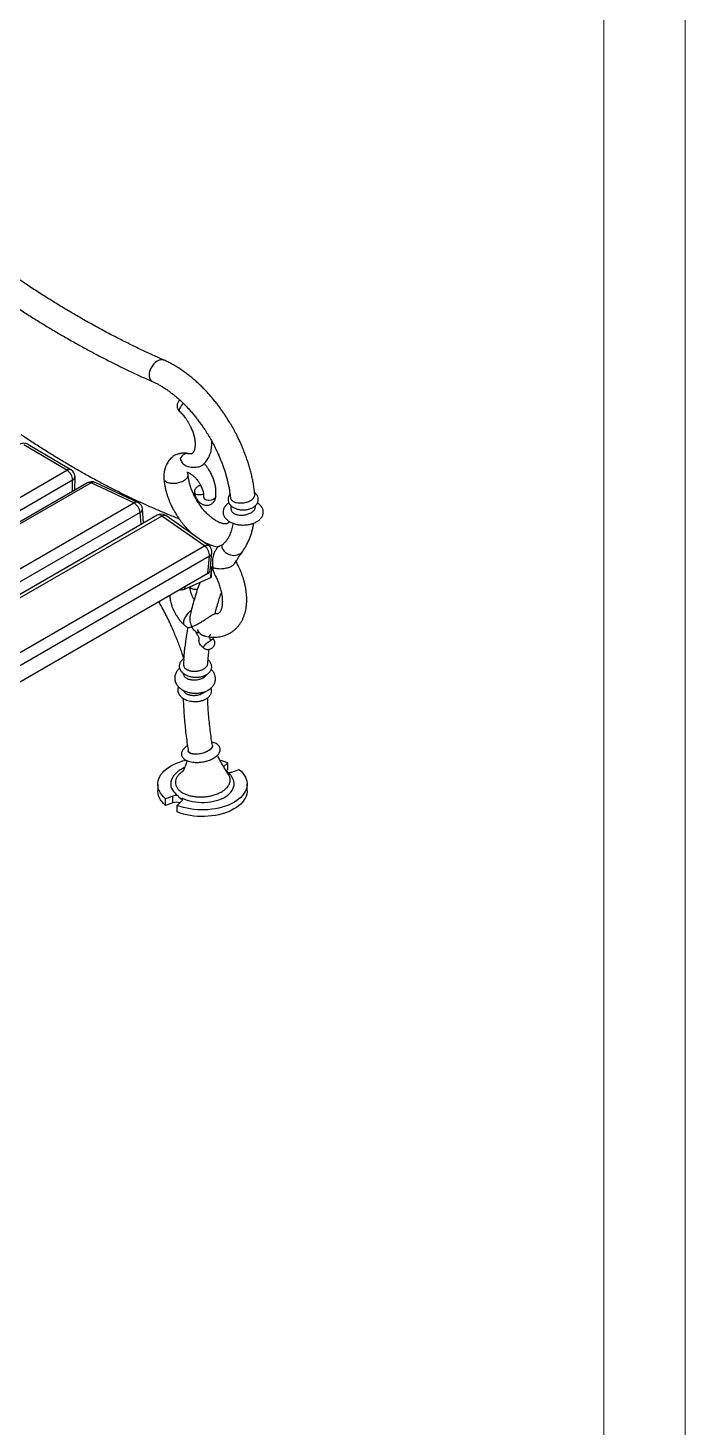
# Model space of a CAD drawing. Header units: millimetres. Extents: x 2710 to 8650, y -4054 to 146.
# Drawn here: x 7841 to 8650, y -2650 to -927 of the extents above; entities that cross this region are included whole.
import ezdxf

# ---------------------------------------------------------------- set-up
doc = ezdxf.new("R2010")
doc.units = ezdxf.units.MM
doc.layers.add('tabelka', color=155, linetype='Continuous')

# ---------------------------------------------------------------- blocks, each defined once
blk = doc.blocks.new('izometria')
at = {"linetype": 'Continuous'}
for p, q in [((3088.5, 1546.5), (3035.5, 1577.9)), ((3093.5, 1547), (3040.5, 1578.4)), ((1961.5, 895.9), (3088.5, 1546.5)), ((3095.5, 1534.2), (1971.1, 885.1)), ((3095.4, 1520.3), (3095.5, 1534.2)), ((3098.3, 1522), (3098.5, 1538.3)), ((3113.9, 1531), (1978.6, 875.6)), ((3118.2, 1530.9), (1979.9, 873.8)), ((3171, 1506.2), (3118.2, 1530.9)), ((3175.9, 1506.7), (3123.1, 1531.4)), ((2004.1, 832.6), (3171, 1506.2)), ((3320.7, 1501), (3320.7, 1502.8)), ((3178.7, 1494.4), (2009.7, 819.6)), ((3199.6, 1491.1), (2014.2, 806.8)), ((3205.3, 1490.1), (2015.3, 803.2)), ((3179.8, 1479.7), (3178.7, 1494.4)), ((3183, 1481.5), (3181.6, 1498.5)), ((3258, 1453.2), (3205.3, 1490.1)), ((3263, 1453.7), (3210.3, 1490.6)), ((2032.9, 746), (3258, 1453.2)), ((3264.3, 1440.6), (2018.9, 721.7)), ((3262.2, 1419.1), (3264.3, 1440.6)), ((3265.2, 1423.1), (3267.2, 1444.6)), ((3262.2, 1419.1), (2004.1, 692.8)), ((3233.5, 1400.1), (3265.8, 1414.3)), ((3266.9, 1425.8), (3265.4, 1425)), ((3265.8, 1414.3), (3266.4, 1420.9)), ((3266.1, 1414.5), (3265.8, 1414.3)), ((3266.4, 1420.9), (3266.1, 1414.5)), ((3266.9, 1425.8), (3266.4, 1420.9)), ((3233.8, 1402.7), (3233.5, 1400.1)), ((3261.5, 1200.1), (3261.5, 1200.1)), ((3286.6, 1186), (3281.6, 1181.2)), ((3286.6, 1177.8), (3284.8, 1176)), ((3286.6, 1177.8), (3286.6, 1186)), ((3291.8, 1174.6), (3300.8, 1177.8)), ((3200.5, 1159.8), (3200.5, 1151.6)), ((3310.5, 1151.6), (3310.5, 1159.8)), ((3219.1, 1144.9), (3210.1, 1141.8)), ((3210.1, 1133.6), (3210.1, 1141.8)), ((3219.1, 1136.8), (3219.1, 1144.9)), ((3224.3, 1133.6), (3229.7, 1138.8)), ((3219.1, 1136.8), (3210.1, 1133.6)), ((3224.3, 1125.5), (3224.3, 1133.6))]:
    blk.add_line(p, q, dxfattribs=at)
at = {"linetype": 'Continuous', "flags": 128}
for points in [[(3271.9, 1513.8), (3271.9, 1513.8), (3271.1, 1512), (3269.3, 1510.5), (3266.8, 1509.5), (3263.9, 1509.1), (3262.4, 1509.3), (3261, 1509.5), (3259.8, 1510), (3258.7, 1510.6)], [(3205.3, 1490.1), (3206.7, 1490.8), (3207.9, 1491.1), (3209.1, 1491.1), (3210.1, 1490.8), (3210.3, 1490.6)], [(3258, 1453.2), (3259.4, 1453.9), (3260.7, 1454.2), (3261.8, 1454.2), (3262.8, 1453.9), (3263, 1453.7)], [(3265.7, 1343.8), (3265, 1343.6), (3264.4, 1343), (3264.1, 1342.3), (3263.9, 1341.3), (3264.1, 1340.1), (3264.4, 1339), (3265, 1337.8), (3265.7, 1336.7)], [(3267.6, 1207.2), (3267.7, 1206.2), (3267.2, 1204.8), (3266.1, 1203.4), (3264.5, 1202), (3262.5, 1200.6), (3261.5, 1200.1)], [(3210.1, 1141.8), (3207.7, 1144), (3205.7, 1146.3), (3203.9, 1148.7), (3202.5, 1151.1), (3201.5, 1153.7), (3200.8, 1156.2), (3200.5, 1158.8), (3200.5, 1161.4), (3200.9, 1164), (3201.7, 1166.5), (3202.8, 1169), (3204.3, 1171.5), (3206.1, 1173.9), (3208.3, 1176.1), (3210.8, 1178.3), (3213.5, 1180.3), (3216.6, 1182.2), (3219.9, 1184), (3223.4, 1185.6), (3227.2, 1187), (3231.1, 1188.3), (3235.2, 1189.3), (3235.3, 1189.3)], [(3261.5, 1200.1), (3257.5, 1198.4), (3254.6, 1197.6), (3251.7, 1197), (3248.8, 1196.7), (3246.1, 1196.7), (3243.6, 1197), (3241.5, 1197.5), (3239.8, 1198.3), (3238.6, 1199.3), (3238, 1200.5), (3238, 1200.8)], [(3300.8, 1177.8), (3303.2, 1175.6), (3305.2, 1173.3), (3307, 1170.9), (3308.4, 1168.4), (3309.4, 1165.9), (3310.1, 1163.4), (3310.4, 1160.8), (3310.4, 1158.2), (3310, 1155.6), (3309.2, 1153.1), (3308.1, 1150.5), (3306.6, 1148.1), (3304.8, 1145.7), (3302.6, 1143.5), (3300.1, 1141.3), (3297.4, 1139.2), (3294.3, 1137.3), (3291, 1135.6), (3287.5, 1134), (3283.8, 1132.6), (3279.8, 1131.3), (3275.7, 1130.3), (3271.5, 1129.4), (3267.1, 1128.8), (3262.7, 1128.3), (3258.2, 1128.1), (3253.7, 1128.1), (3249.3, 1128.2), (3244.8, 1128.6), (3240.5, 1129.2), (3236.2, 1130), (3232.1, 1131.1), (3228.1, 1132.3), (3224.3, 1133.6)], [(3216.5, 1159.8), (3216.5, 1159.2), (3216.7, 1157), (3217.4, 1154.9), (3218.4, 1152.9), (3219.7, 1150.8), (3221.3, 1148.9), (3223.3, 1147.1), (3225.5, 1145.4)], [(3230.5, 1142.5), (3233.4, 1141.2), (3236.6, 1140.1), (3240, 1139.1), (3243.4, 1138.4), (3247, 1137.8), (3250.7, 1137.4), (3254.4, 1137.3), (3258.1, 1137.3), (3261.8, 1137.6), (3265.5, 1138), (3269, 1138.7), (3272.5, 1139.5), (3275.7, 1140.6), (3278.8, 1141.8), (3281.7, 1143.1), (3284.3, 1144.6), (3286.7, 1146.3), (3288.8, 1148.1), (3290.6, 1150), (3292, 1152), (3293.1, 1154), (3293.9, 1156.1), (3294.4, 1158.2), (3294.5, 1159.8)], [(3210.1, 1133.6), (3207.7, 1135.8), (3205.7, 1138.1), (3203.9, 1140.5), (3202.5, 1143), (3201.5, 1145.5), (3200.8, 1148.1), (3200.5, 1150.6), (3200.5, 1151.6)], [(3310.5, 1151.6), (3310.4, 1150), (3310, 1147.4), (3309.2, 1144.9), (3308.1, 1142.4), (3306.6, 1139.9), (3304.8, 1137.6), (3302.6, 1135.3), (3300.1, 1133.1), (3297.4, 1131.1), (3294.3, 1129.2), (3291, 1127.4), (3287.5, 1125.8), (3283.8, 1124.4), (3279.8, 1123.2), (3275.7, 1122.1), (3271.5, 1121.3), (3267.1, 1120.6), (3262.7, 1120.2), (3258.2, 1119.9), (3253.7, 1119.9), (3249.3, 1120.1), (3244.8, 1120.5), (3240.5, 1121.1), (3236.2, 1121.9), (3232.1, 1122.9), (3228.1, 1124.1), (3224.3, 1125.5)]]:
    blk.add_lwpolyline(points, dxfattribs=at)
at = {"linetype": 'Continuous'}
for centre, radius, start, end in [((3035.4, 1569.8), 10, 59.425, 119.9973), ((3091.4, 1542.8), 4.76, 63.7451, 127.4991), ((3080.2, 1533.7), 15.4, 2.2153, 57.0099), ((3088.5, 1538.4), 10, 359.4156, 59.425), ((3093.4, 1538.8), 5.06, 294.5445, 354.0468), ((3118.9, 1522.3), 10, 64.961, 119.9973), ((3115.9, 1526.9), 4.58, 59.869, 116.3103), ((3121.1, 1526.5), 5.26, 68.3827, 124.2793), ((3173.9, 1501.9), 5.26, 68.3829, 124.2799), ((3163.5, 1492.9), 15.2, 5.5872, 60.7176), ((3171.6, 1497.7), 10, 4.5082, 64.961), ((3260.6, 1513.8), 3.67, 177.6119, 239.8755), ((3176.9, 1498.8), 4.7, 291.9867, 356.57), ((3204.6, 1482.4), 10, 55.0364, 119.9973), ((3201.7, 1486), 5.47, 48.2475, 112.5952), ((3249.1, 1440.9), 15.2, 358.9069, 54.1132), ((3257.3, 1445.6), 10, 354.4841, 55.0364), ((3262, 1445.4), 5.29, 295.847, 351.2557), ((3259.9, 1423.9), 5.29, 295.848, 351.2547), ((3260.5, 1354), 11.8, 198.3228, 261.3037), ((3259.4, 1116.8), 74.3, 68.5043, 76.0766), ((3287.8, 1186.4), 12.4, 266.912, 288.5977), ((3223.1, 1132.9), 12.7, 79.2721, 108.3906), ((3227.9, 1141.1), 2.93, 308.6397, 28.6355), ((3223.1, 1125.1), 12.4, 69.4538, 108.8792)]:
    blk.add_arc(centre, radius, start, end, dxfattribs=at)
for centre, major_axis, ratio, start_param, end_param in [((3201.1, 1668.9), (8, 12.7), 0.639784, 0.093307, 2.449117), ((3201.1, 1668.9), (8, 12.7), 0.639784, 2.449117, 3.234424), ((3234.8, 1626.2), (7.59, 7.19), 0.36309, 1.594529, 3.185491), ((3234.8, 1557.4), (4.35, 9.11), 0.740957, 0.822798, 1.538654), ((3234.8, 1557.4), (4.35, 9.11), 0.740957, 0.172939, 0.822798), ((3253.1, 1520.4), (7.47, 1.3), 0.503176, 3.099952, 3.770377), ((3253.1, 1520.4), (7.47, 1.3), 0.503176, 3.770377, 5.137367), ((3243.7, 1464.5), (7.3, 13), 0.681246, 1.244913, 1.350095), ((3292.9, 1454.2), (13.6, -4.8), 0.853832, 3.54422, 6.041124), ((3226.8, 1405.2), (9.88, -1.67), 0.579897, 4.916697, 5.560405)]:
    blk.add_ellipse(centre, major_axis=major_axis, ratio=ratio, start_param=start_param, end_param=end_param, dxfattribs=at)
for points, knots in [([(3208.2, 1682.1), (3207.8, 1682.2), (3202.7, 1684.4), (3192.7, 1689), (3178.3, 1695.7), (3163.8, 1702.8), (3149.4, 1710.1), (3134.9, 1717.7), (3120.4, 1725.6), (3105.9, 1733.8), (3091.4, 1742.2), (3076.8, 1751), (3062.3, 1760), (3047.8, 1769.3), (3033.3, 1778.8), (3018.7, 1788.6), (3006.4, 1797.2), (2998.9, 1802.6), (2996.2, 1804.5)], [0, 0, 0, 0, 0.005394, 0.07361, 0.141839, 0.210081, 0.278336, 0.346605, 0.414889, 0.48319, 0.551507, 0.619841, 0.688195, 0.756568, 0.824963, 0.893381, 0.961823, 1, 1, 1, 1]), ([(2977, 1781), (2979.6, 1779.1), (2986.8, 1774), (2998.6, 1765.8), (3012.4, 1756.4), (3026.2, 1747.3), (3040.1, 1738.3), (3053.9, 1729.7), (3067.8, 1721.2), (3081.7, 1713), (3095.6, 1705.1), (3109.5, 1697.4), (3123.3, 1689.9), (3137.2, 1682.7), (3151.1, 1675.7), (3165, 1669), (3178.8, 1662.5), (3188.5, 1658.1), (3193.5, 1656), (3193.9, 1655.8)], [0, 0, 0, 0, 0.036724, 0.100457, 0.164211, 0.227983, 0.291773, 0.35558, 0.419404, 0.483243, 0.547096, 0.610963, 0.674843, 0.738736, 0.802641, 0.866557, 0.930484, 0.994422, 1, 1, 1, 1]), ([(3291.6, 1601.2), (3290.4, 1603.2), (3288.8, 1606), (3286.2, 1610), (3284, 1613.5), (3281.3, 1617.5), (3278.3, 1621.7), (3275.1, 1626), (3271.8, 1630.3), (3268.2, 1634.7), (3264.6, 1638.9), (3260.7, 1643.2), (3256.8, 1647.3), (3252.8, 1651.3), (3248.6, 1655.1), (3244.4, 1658.9), (3240.1, 1662.4), (3235.7, 1665.8), (3231.2, 1669), (3226.7, 1672.1), (3222.2, 1674.9), (3217.6, 1677.5), (3212.9, 1679.9), (3209.8, 1681.4), (3208.2, 1682), (3208.2, 1682)], [0, 0, 0, 0, 0.05475, 0.076882, 0.113615, 0.151726, 0.19258, 0.235187, 0.279149, 0.324149, 0.369964, 0.416431, 0.463428, 0.510865, 0.55867, 0.606788, 0.655179, 0.703806, 0.752643, 0.801666, 0.850854, 0.900189, 0.949651, 0.999217, 1, 1, 1, 1]), ([(3193.9, 1655.8), (3195, 1655.3), (3197.3, 1654.2), (3201, 1652.4), (3204.8, 1650.2), (3208.6, 1647.8), (3212.5, 1645.2), (3216.3, 1642.4), (3220.2, 1639.4), (3224.1, 1636.2), (3227.9, 1632.8), (3231.7, 1629.2), (3235.4, 1625.4), (3239.1, 1621.5), (3242.7, 1617.4), (3246.2, 1613.2), (3249.6, 1608.9), (3252.8, 1604.6), (3255.8, 1600.3), (3258.4, 1596.5), (3260.6, 1593.1), (3262.7, 1589.7), (3264.2, 1587.2), (3265, 1585.8)], [0, 0, 0, 0, 0.0449, 0.094984, 0.145166, 0.195452, 0.245842, 0.296331, 0.346907, 0.397558, 0.448264, 0.499002, 0.549739, 0.600431, 0.651012, 0.701377, 0.751337, 0.8005, 0.847888, 0.892293, 0.923788, 0.956913, 1, 1, 1, 1]), ([(3227.5, 1633.1), (3227.4, 1633), (3226.8, 1632.5), (3225.9, 1631.3), (3225, 1629.7), (3224.4, 1628.1), (3224.2, 1626.5), (3224.2, 1625), (3224.3, 1623.8), (3224.7, 1622.6), (3225.1, 1621.8), (3225.3, 1621.3)], [0, 0, 0, 0, 0.034431, 0.182987, 0.330491, 0.460042, 0.58521, 0.704349, 0.796891, 0.872456, 1, 1, 1, 1]), ([(3225.3, 1621.3), (3225.6, 1620.8), (3226.1, 1620.1), (3226.8, 1619.4), (3227.2, 1619.1), (3227.3, 1619)], [0, 0, 0, 0, 0.547902, 0.778823, 1, 1, 1, 1]), ([(3227.3, 1619), (3227.7, 1618.6), (3228.7, 1617.6), (3230.4, 1615.9), (3232.2, 1613.8), (3233.8, 1611.7), (3235.2, 1609.8), (3236.4, 1608), (3237.5, 1606.4), (3238.2, 1605.2), (3238.5, 1604.7)], [0, 0, 0, 0, 0.097122, 0.255236, 0.410584, 0.558128, 0.686452, 0.786375, 0.901722, 1, 1, 1, 1]), ([(3238.5, 1604.7), (3239, 1603.7), (3239.8, 1602.3), (3240.9, 1600.2), (3241.7, 1598.3), (3242.6, 1596.2), (3243.5, 1593.9), (3244.3, 1591.5), (3245, 1589.1), (3245.5, 1586.8), (3246, 1584.4), (3246.3, 1582.1), (3246.4, 1579.9), (3246.5, 1577.9), (3246.4, 1576), (3246.2, 1574.3), (3245.9, 1572.7), (3245.5, 1571.3), (3245.1, 1570.2), (3244.6, 1569.2), (3244.2, 1568.5), (3243.7, 1567.9), (3243.3, 1567.5), (3242.8, 1567.2), (3242.4, 1566.9), (3241.7, 1566.7), (3240.9, 1566.6), (3239.9, 1566.7), (3238.9, 1566.7), (3238.2, 1566.9), (3237.9, 1567)], [0, 0, 0, 0, 0.0430795, 0.0606608, 0.0897386, 0.1197939, 0.1518511, 0.1850595, 0.2190499, 0.2535214, 0.288252, 0.3230727, 0.3578567, 0.3925127, 0.4269854, 0.4612609, 0.4953775, 0.5294454, 0.5636757, 0.5983369, 0.6339819, 0.6715501, 0.7127845, 0.7615681, 0.8231203, 0.8655714, 0.9053132, 0.9430774, 0.9798972, 1, 1, 1, 1]), ([(3226.7, 1486.7), (3226.6, 1486.7), (3222, 1488.4), (3212.9, 1492.1), (3199.3, 1497.8), (3185.7, 1503.8), (3172, 1510.1), (3158.3, 1516.7), (3144.6, 1523.5), (3130.9, 1530.7), (3117.1, 1538.1), (3103.4, 1545.8), (3089.6, 1553.8), (3075.8, 1562.1), (3062, 1570.6), (3048.2, 1579.4), (3038.3, 1585.9), (3033, 1589.5), (3032.3, 1590)], [0, 0, 0, 0, 0.001346, 0.071781, 0.142229, 0.21269, 0.283166, 0.353655, 0.424161, 0.494682, 0.565221, 0.635778, 0.706354, 0.776952, 0.847571, 0.918213, 0.988881, 1, 1, 1, 1]), ([(3265, 1585.8), (3266, 1584), (3267.5, 1581.4), (3269.5, 1577.5), (3271.2, 1574.2), (3273.1, 1570.3), (3275.1, 1566.1), (3277, 1561.6), (3278.8, 1557.1), (3280.6, 1552.4), (3282.3, 1547.6), (3283.8, 1542.8), (3285.2, 1537.9), (3286.4, 1533.1), (3287.5, 1528.3), (3288.5, 1523.5), (3289.2, 1518.8), (3289.7, 1515.3), (3289.9, 1513.3), (3289.9, 1512.9)], [0, 0, 0, 0, 0.077073, 0.108238, 0.159949, 0.213576, 0.271029, 0.330892, 0.39259, 0.455655, 0.519756, 0.58464, 0.650117, 0.716037, 0.782281, 0.848752, 0.915373, 0.982078, 1, 1, 1, 1]), ([(3320, 1516.4), (3320, 1516.6), (3319.8, 1518.7), (3319.3, 1522.7), (3318.5, 1528.4), (3317.4, 1534.2), (3316.2, 1540), (3314.7, 1545.8), (3313.1, 1551.6), (3311.3, 1557.4), (3309.3, 1563.2), (3307.1, 1568.9), (3304.9, 1574.6), (3302.5, 1580), (3300.1, 1585.2), (3297.9, 1589.6), (3295.9, 1593.5), (3293.9, 1597.2), (3292.4, 1599.8), (3291.6, 1601.2)], [0, 0, 0, 0, 0.007549, 0.075988, 0.144281, 0.212418, 0.280388, 0.348177, 0.41576, 0.483096, 0.550112, 0.61668, 0.682544, 0.747142, 0.808971, 0.864774, 0.904791, 0.94932, 1, 1, 1, 1]), ([(3254.6, 1552.2), (3254.8, 1552.4), (3255.9, 1553.1), (3257.6, 1554.6), (3259.6, 1556.8), (3261.4, 1559.3), (3263, 1561.9), (3264.2, 1564.6), (3265.3, 1567.4), (3266.1, 1570.4), (3266.6, 1573.6), (3266.9, 1576.9), (3267.1, 1579.8), (3267, 1581.6), (3266.9, 1582.3)], [0, 0, 0, 0, 0.026287, 0.115085, 0.206469, 0.301218, 0.388277, 0.477434, 0.568613, 0.661451, 0.755386, 0.849817, 0.944224, 1, 1, 1, 1]), ([(3237.5, 1567), (3237.2, 1567.1), (3236.1, 1567.3), (3234, 1567.5), (3231.5, 1567.6), (3229.3, 1567.3), (3227.6, 1567.1), (3225.8, 1566.6), (3223.8, 1565.9), (3221.5, 1564.9), (3218.9, 1563.2), (3216.4, 1561), (3213.7, 1557.9), (3211.8, 1554.9), (3210.5, 1552), (3209.8, 1550.2), (3209.2, 1548.3), (3208.7, 1546.1), (3208.2, 1543.5), (3207.8, 1540.2), (3207.9, 1537.7), (3207.9, 1536.3)], [0, 0, 0, 0, 0.016739, 0.071829, 0.132298, 0.171867, 0.207277, 0.240558, 0.283884, 0.339248, 0.400226, 0.478483, 0.540762, 0.652033, 0.688752, 0.726863, 0.767108, 0.807281, 0.85944, 0.923619, 1, 1, 1, 1]), ([(3254.6, 1552.2), (3254, 1551.9), (3253, 1551.2), (3250.5, 1550.3), (3247.9, 1549.8), (3245.2, 1549.7), (3242.6, 1549.7), (3239.8, 1550.2), (3236.9, 1551), (3234.2, 1552.3), (3231.8, 1554.2), (3230.1, 1556.7), (3229.2, 1558.8), (3228.7, 1560.2), (3228.4, 1560.8), (3228.2, 1560.9), (3228.2, 1560.9)], [0, 0, 0, 0, 0.063673, 0.126992, 0.219389, 0.282774, 0.347933, 0.442344, 0.539354, 0.634417, 0.732792, 0.828045, 0.926946, 0.970163, 0.992113, 1, 1, 1, 1]), ([(3271.9, 1513.7), (3272, 1515), (3272.2, 1517.4), (3272.1, 1521.1), (3271.8, 1524.9), (3271.1, 1528.8), (3269.9, 1533.2), (3268.3, 1537.8), (3266.2, 1542.5), (3263.8, 1546.7), (3261.3, 1550.3), (3259.3, 1552.9), (3258, 1554.3), (3257.6, 1554.7)], [0, 0, 0, 0, 0.095702, 0.181584, 0.258634, 0.359248, 0.446231, 0.558555, 0.669707, 0.78156, 0.869344, 0.960954, 1, 1, 1, 1]), ([(3207.9, 1536.1), (3207.9, 1535.7), (3208.1, 1533.9), (3208.5, 1530.8), (3209.2, 1526.7), (3210.1, 1522.6), (3211.2, 1518.5), (3212.5, 1514.5), (3213.9, 1510.6), (3215.4, 1506.8), (3216.9, 1503.6), (3218.3, 1500.7), (3219.7, 1497.9), (3221.6, 1494.5), (3223.5, 1491.5), (3225.3, 1488.7), (3226.9, 1486.3), (3228.9, 1483.6), (3231.1, 1480.8), (3233.4, 1477.9), (3235.9, 1475.1), (3238.6, 1472.3), (3241.4, 1469.7), (3244.1, 1467.2), (3246, 1465.7), (3246.9, 1465)], [0, 0, 0, 0, 0.016952, 0.069371, 0.121447, 0.173132, 0.224348, 0.27494, 0.324559, 0.37229, 0.417681, 0.449962, 0.48311, 0.528238, 0.584267, 0.60713, 0.645028, 0.684337, 0.726463, 0.770376, 0.815673, 0.862038, 0.909256, 0.957175, 1, 1, 1, 1]), ([(3208, 1536.1), (3208, 1535.9), (3208, 1535.2), (3208.6, 1534.1), (3209.8, 1532.8), (3211.5, 1531.8), (3213.7, 1531.1), (3216.2, 1530.6), (3218.9, 1530.4), (3221.9, 1530.5), (3224.8, 1530.9), (3227.7, 1531.7), (3230.4, 1532.6), (3232.8, 1533.8), (3234.8, 1535.2), (3236.4, 1536.7), (3237.4, 1538.2), (3237.9, 1539.6), (3237.8, 1540.4), (3237.8, 1540.6)], [0, 0, 0, 0, 0.026264, 0.086527, 0.145588, 0.203988, 0.262387, 0.321448, 0.381712, 0.443514, 0.506936, 0.571822, 0.637805, 0.704374, 0.770943, 0.836926, 0.901811, 0.965235, 1, 1, 1, 1]), ([(3236.3, 1544), (3236.3, 1544), (3236.3, 1544), (3236.6, 1544), (3237.2, 1543.9), (3238.1, 1543.6), (3239.3, 1543.1), (3240.6, 1542.3), (3241.9, 1541.5), (3243.1, 1540.6), (3244.3, 1539.6), (3245.7, 1538.2), (3247.7, 1536.1), (3250.1, 1533.2), (3252.1, 1530), (3253.5, 1527.4), (3254.6, 1525.2), (3255.6, 1522.6), (3256.4, 1519.7), (3257, 1516.7), (3256.9, 1514.9), (3256.9, 1513.9)], [0, 0, 0, 0, 0.050743, 0.083642, 0.122787, 0.170674, 0.226252, 0.274833, 0.31214, 0.34208, 0.375959, 0.414603, 0.458027, 0.545987, 0.628856, 0.66875, 0.716335, 0.773625, 0.840207, 0.915737, 1, 1, 1, 1]), ([(3237.8, 1540.9), (3237.7, 1541.6), (3237.6, 1542.8), (3237.6, 1543.5), (3237.6, 1543.8)], [0, 0, 0, 0, 0.627517, 1, 1, 1, 1]), ([(3248.1, 1510.2), (3247.5, 1511.3), (3246.6, 1512.9), (3245.3, 1515.3), (3244.4, 1517.4), (3243.3, 1519.8), (3242.2, 1522.4), (3241.2, 1525.1), (3240.4, 1527.9), (3239.6, 1530.7), (3238.9, 1533.4), (3238.4, 1536.1), (3238.1, 1538.5), (3237.9, 1540), (3237.9, 1540.7)], [0, 0, 0, 0, 0.111255, 0.15667, 0.231842, 0.309644, 0.392749, 0.478992, 0.56744, 0.657335, 0.748113, 0.839344, 0.930691, 1, 1, 1, 1]), ([(3253.5, 1527.5), (3253.3, 1527.5), (3252.5, 1527.5), (3251.1, 1527.1), (3249.4, 1526.4), (3247.9, 1525.2), (3246.7, 1523.6), (3245.7, 1521.6), (3245.7, 1520), (3245.6, 1519.2)], [0, 0, 0, 0, 0.040932, 0.176994, 0.343813, 0.469164, 0.626472, 0.808197, 1, 1, 1, 1]), ([(3245.7, 1519.2), (3245.7, 1518.9), (3245.8, 1518), (3246.1, 1516.6), (3246.5, 1515.2), (3247, 1513.9), (3247.5, 1512.7), (3247.9, 1512), (3248.1, 1511.6)], [0, 0, 0, 0, 0.138851, 0.348974, 0.535629, 0.683355, 0.854048, 1, 1, 1, 1]), ([(3289.5, 1516.9), (3289.3, 1516.7), (3288.7, 1516), (3288, 1514.7), (3287.4, 1513.2), (3287.1, 1511.5), (3287.1, 1509.8), (3287.4, 1508), (3288, 1506.3), (3288.9, 1504.8), (3290, 1503.4), (3291.4, 1502.1), (3293, 1501), (3294.7, 1500), (3296.5, 1499.2), (3298.4, 1498.6), (3300.2, 1498.2), (3301.9, 1497.9), (3303.6, 1497.7), (3305.7, 1497.6), (3307.6, 1497.7), (3309.3, 1497.9), (3310.7, 1498.1), (3312.3, 1498.5), (3314, 1498.9), (3315.6, 1499.6), (3317.2, 1500.3), (3318.8, 1501.2), (3320.2, 1502.3), (3321.4, 1503.5), (3322.5, 1504.8), (3323.3, 1506.3), (3323.9, 1507.8), (3324.2, 1509.5), (3324.3, 1511.2), (3324, 1513), (3323.3, 1514.7), (3322.4, 1516.2), (3321.3, 1517.6), (3320.4, 1518.6), (3319.8, 1519), (3319.7, 1519)], [0, 0, 0, 0, 0.014441, 0.041041, 0.06753, 0.094142, 0.121244, 0.149317, 0.178833, 0.206331, 0.23475, 0.263954, 0.293506, 0.322856, 0.351442, 0.378832, 0.406767, 0.426962, 0.445538, 0.476584, 0.508605, 0.521752, 0.543478, 0.565922, 0.589917, 0.614875, 0.640594, 0.6669, 0.693591, 0.720431, 0.747205, 0.773806, 0.800295, 0.826907, 0.854009, 0.882082, 0.911597, 0.939096, 0.967514, 0.996719, 1, 1, 1, 1]), ([(3248.1, 1511.6), (3248.5, 1511), (3249, 1510.1), (3250, 1508.9), (3250.8, 1507.9), (3251.9, 1506.9), (3253.1, 1505.9), (3254.5, 1505), (3256, 1504.2), (3257.6, 1503.7), (3259.2, 1503.3), (3261, 1503.2), (3262.7, 1503.4), (3264.4, 1503.9), (3266.1, 1504.6), (3267.7, 1505.7), (3269.1, 1507), (3270.2, 1508.5), (3271, 1510.2), (3271.6, 1511.9), (3271.8, 1513.1), (3271.9, 1513.8), (3271.9, 1513.8)], [0, 0, 0, 0, 0.066142, 0.092418, 0.136032, 0.181046, 0.229382, 0.27995, 0.332067, 0.384769, 0.437482, 0.49024, 0.54347, 0.597611, 0.652933, 0.709566, 0.76768, 0.827738, 0.882269, 0.938099, 0.995667, 1, 1, 1, 1]), ([(3288.4, 1483.5), (3288.4, 1483.5), (3288.2, 1483.1), (3287.8, 1482.5), (3287.4, 1481.9), (3287, 1481.4), (3286.6, 1481.1), (3286.2, 1480.8), (3285.9, 1480.6), (3285.3, 1480.5), (3284.6, 1480.4), (3283.6, 1480.3), (3282.5, 1480.4), (3281.2, 1480.6), (3279.7, 1480.9), (3278, 1481.5), (3276.2, 1482.2), (3274.2, 1483.1), (3272.1, 1484.3), (3270, 1485.6), (3267.8, 1487.2), (3265.5, 1489), (3263.3, 1490.9), (3261, 1493.1), (3258.8, 1495.4), (3256.7, 1497.8), (3254.7, 1500.3), (3252.9, 1502.7), (3251.5, 1504.8), (3250.1, 1506.9), (3249, 1508.6), (3248.3, 1509.8), (3248.1, 1510.2)], [0, 0, 0, 0, 0.003284, 0.036055, 0.070138, 0.106539, 0.14714, 0.196383, 0.250571, 0.291221, 0.32887, 0.364271, 0.398442, 0.432021, 0.465406, 0.498785, 0.532306, 0.566071, 0.600125, 0.634476, 0.669105, 0.70397, 0.739012, 0.774143, 0.809228, 0.844031, 0.878053, 0.909872, 0.936123, 0.958484, 0.986239, 1, 1, 1, 1]), ([(3288.1, 1506.3), (3288, 1506.2), (3287.2, 1505.8), (3286, 1504.8), (3284.5, 1503.5), (3283.3, 1502), (3282.2, 1500.4), (3281.5, 1498.7), (3281, 1496.9), (3280.8, 1495.1), (3280.9, 1493.3), (3281.4, 1491.5), (3282.2, 1489.7), (3283.3, 1488), (3284.6, 1486.4), (3286.2, 1485), (3288, 1483.7), (3290, 1482.5), (3292.1, 1481.5), (3294.4, 1480.7), (3296.7, 1480), (3298.9, 1479.6), (3300.9, 1479.3), (3302.7, 1479.1), (3304.3, 1479), (3306.3, 1479), (3308, 1479.1), (3310, 1479.2), (3311.7, 1479.5), (3313.7, 1479.8), (3315.7, 1480.3), (3317.8, 1481), (3319.8, 1481.8), (3321.8, 1482.8), (3323.6, 1483.9), (3325.3, 1485.1), (3326.8, 1486.5), (3328, 1488), (3329.1, 1489.6), (3329.8, 1491.3), (3330.3, 1493), (3330.5, 1494.8), (3330.4, 1496.7), (3329.9, 1498.5), (3329.1, 1500.3), (3328, 1502), (3326.7, 1503.6), (3325.1, 1505), (3323.9, 1505.9), (3323.3, 1506.3), (3323.3, 1506.3)], [0, 0, 0, 0, 0.003774, 0.026047, 0.048411, 0.0708, 0.09318, 0.115562, 0.138001, 0.160597, 0.183486, 0.206814, 0.230737, 0.255451, 0.27817, 0.30124, 0.324607, 0.348175, 0.371803, 0.395283, 0.41825, 0.439767, 0.457366, 0.472289, 0.490753, 0.49999, 0.525963, 0.536716, 0.554521, 0.573027, 0.592875, 0.613569, 0.634896, 0.656674, 0.678758, 0.701031, 0.723396, 0.745785, 0.768165, 0.790547, 0.812987, 0.835582, 0.858471, 0.881799, 0.905721, 0.930436, 0.953155, 0.976225, 0.999592, 1, 1, 1, 1]), ([(3290, 1512.9), (3290, 1512.6), (3290.1, 1511.7), (3290.8, 1510.4), (3291.9, 1509), (3293.1, 1508.3), (3293.7, 1507.9)], [0, 0, 0, 0, 0.179034, 0.441311, 0.713412, 1, 1, 1, 1]), ([(3290.6, 1502.9), (3290.6, 1502.2), (3290.6, 1500.8), (3290.6, 1499.4), (3290.6, 1498.8)], [0, 0, 0, 0, 0.506016, 1, 1, 1, 1]), ([(3293.7, 1507.9), (3294.2, 1507.7), (3295.2, 1507.2), (3297.6, 1506.5), (3300.4, 1506.2), (3303.3, 1506.2), (3305.6, 1506.3), (3307.9, 1506.7), (3310.3, 1507.3), (3312.7, 1508.1), (3314.9, 1509.1), (3316.8, 1510.4), (3318.4, 1511.9), (3319.5, 1513.6), (3320.1, 1515.1), (3320, 1516), (3320, 1516.4)], [0, 0, 0, 0, 0.054322, 0.110206, 0.220753, 0.27952, 0.339663, 0.405291, 0.472439, 0.546031, 0.621473, 0.700415, 0.781626, 0.86068, 0.942398, 1, 1, 1, 1]), ([(3294.3, 1493.3), (3295.4, 1492.8), (3297.5, 1491.8), (3300.9, 1491.2), (3303.8, 1491.1), (3306.1, 1491.3), (3308.5, 1491.6), (3310.9, 1492.2), (3313.2, 1493), (3315.4, 1494), (3317.4, 1495.3), (3319, 1496.8), (3320.1, 1498.4), (3320.7, 1499.8), (3320.6, 1500.7), (3320.6, 1501)], [0, 0, 0, 0, 0.110044, 0.223271, 0.283293, 0.344725, 0.411698, 0.480223, 0.555319, 0.632271, 0.713549, 0.797144, 0.878706, 0.96306, 1, 1, 1, 1]), ([(3290.6, 1498.8), (3290.7, 1498.2), (3290.7, 1497.2), (3291.5, 1495.7), (3292.6, 1494.4), (3293.8, 1493.6), (3294.3, 1493.3)], [0, 0, 0, 0, 0.2752034, 0.5116037, 0.7569435, 1, 1, 1, 1]), ([(3278.8, 1454.1), (3279.1, 1454.3), (3280.2, 1455), (3282.1, 1456.6), (3284.6, 1459.2), (3287, 1462.4), (3289.3, 1466.5), (3291.4, 1471.6), (3292.8, 1476.7), (3293.3, 1480), (3293.5, 1481.1)], [0, 0, 0, 0, 0.042006, 0.171567, 0.301145, 0.434648, 0.568154, 0.740803, 0.915578, 1, 1, 1, 1]), ([(3305, 1446.8), (3305.4, 1447.4), (3306.8, 1449.2), (3308.8, 1452.5), (3311, 1456.6), (3313, 1460.9), (3314.7, 1465.3), (3316.2, 1469.8), (3317.5, 1474.6), (3318.4, 1478.5), (3318.8, 1480.8), (3318.9, 1481.5)], [0, 0, 0, 0, 0.054698, 0.190877, 0.314736, 0.439859, 0.566096, 0.693261, 0.821152, 0.949563, 1, 1, 1, 1]), ([(3253.6, 1460.3), (3254.7, 1459.7), (3256.8, 1458.4), (3260.1, 1456.8), (3263.4, 1455.3), (3266.8, 1454), (3270.3, 1453), (3272.8, 1452.4), (3274.3, 1452.2), (3274.5, 1452.2)], [0, 0, 0, 0, 0.154804, 0.316034, 0.477843, 0.639742, 0.801206, 0.961687, 1, 1, 1, 1]), ([(3274.5, 1452.5), (3273.6, 1451.1), (3272.4, 1449.3), (3271.4, 1447.5), (3271.2, 1447.1)], [0, 0, 0, 0, 0.798036, 1, 1, 1, 1]), ([(3278.8, 1454.1), (3277.8, 1453.6), (3276.4, 1452.8), (3275, 1452.2), (3274.7, 1452.2), (3274.5, 1452.2)], [0, 0, 0, 0, 0.504698, 0.765599, 1, 1, 1, 1]), ([(3257.3, 1342.7), (3257.4, 1342.6), (3258.6, 1342.3), (3261, 1341.7), (3264.5, 1341.1), (3268, 1340.8), (3271.4, 1340.8), (3274.8, 1341.1), (3278.1, 1341.6), (3281.4, 1342.4), (3284.6, 1343.5), (3287.7, 1344.9), (3290.6, 1346.6), (3293.5, 1348.6), (3296.2, 1350.8), (3298.7, 1353.4), (3301, 1356.2), (3303, 1359.2), (3304.7, 1362.3), (3306.2, 1365.6), (3307.4, 1369), (3308.5, 1372.6), (3309.2, 1376.3), (3309.8, 1380.1), (3310.1, 1384.1), (3310.1, 1388.1), (3309.9, 1392.2), (3309.6, 1396.3), (3309, 1400.5), (3308.1, 1404.7), (3307.1, 1408.8), (3306, 1412.9), (3304.6, 1417), (3303.1, 1420.9), (3301.6, 1424.6), (3300.1, 1427.8), (3298.7, 1430.6), (3297.7, 1432.6), (3297, 1433.8), (3296.8, 1434.2)], [0, 0, 0, 0, 0.001736, 0.030651, 0.059339, 0.087735, 0.115811, 0.143584, 0.171117, 0.1985, 0.225845, 0.253274, 0.280915, 0.308898, 0.337326, 0.366342, 0.396108, 0.426798, 0.455037, 0.483866, 0.513266, 0.543167, 0.573448, 0.60397, 0.634599, 0.665218, 0.695731, 0.726097, 0.756291, 0.786288, 0.816059, 0.845553, 0.874665, 0.903153, 0.930354, 0.955005, 0.97268, 0.992333, 1, 1, 1, 1]), ([(3271.1, 1447.1), (3271.1, 1447.1), (3270.6, 1446.3), (3269.9, 1444.6), (3268.9, 1442), (3268.2, 1439), (3267.7, 1435.3), (3267.7, 1431), (3268.1, 1428), (3268.3, 1426.5), (3268.3, 1426.5)], [0, 0, 0, 0, 0.009616, 0.130179, 0.254212, 0.399397, 0.548465, 0.76984, 0.998971, 1, 1, 1, 1]), ([(3268.3, 1426.5), (3268.3, 1426.5), (3269, 1426.3), (3270.6, 1425.9), (3273.2, 1425.4), (3276.2, 1425.2), (3279.2, 1425.2), (3282.2, 1425.5), (3285, 1426), (3287.6, 1426.7), (3289.9, 1427.5), (3291.9, 1428.6), (3293.5, 1429.7), (3294.8, 1430.8), (3295.2, 1431.6), (3295.5, 1432)], [0, 0, 0, 0, 0.000667, 0.091827, 0.185511, 0.278103, 0.37387, 0.45883, 0.546645, 0.62553, 0.706908, 0.782522, 0.860387, 0.935067, 1, 1, 1, 1]), ([(3295.5, 1432), (3296.4, 1433.4), (3298.4, 1436.9), (3301.6, 1441.8), (3304, 1445.2), (3305.1, 1446.8)], [0, 0, 0, 0, 0.279491, 0.671296, 1, 1, 1, 1]), ([(3268.3, 1426.5), (3268.3, 1426.5), (3267.6, 1426.8), (3266.6, 1427.1), (3265.9, 1427.6), (3265.6, 1427.7)], [0, 0, 0, 0, 0.004939, 0.679038, 1, 1, 1, 1]), ([(3265.6, 1427.2), (3265.8, 1426.9), (3266.2, 1426.4), (3266.7, 1426), (3266.9, 1425.8)], [0, 0, 0, 0, 0.591817, 1, 1, 1, 1]), ([(3271.6, 1416.3), (3271.4, 1416.6), (3270.6, 1418.1), (3269.4, 1421.5), (3268.6, 1424.8), (3268.3, 1426.5), (3268.3, 1426.5)], [0, 0, 0, 0, 0.114636, 0.550835, 0.998286, 1, 1, 1, 1]), ([(3271.6, 1416.3), (3271.6, 1416.2), (3272.1, 1415.2), (3272.9, 1413.4), (3274.1, 1410.9), (3275.2, 1408.2), (3276.2, 1405.5), (3277.1, 1402.6), (3277.9, 1399.8), (3278.6, 1396.9), (3279.2, 1394.1), (3279.6, 1391.4), (3279.9, 1388.7), (3280, 1386.2), (3280, 1383.8), (3279.9, 1381.6), (3279.7, 1379.6), (3279.4, 1377.7), (3279, 1376.1), (3278.5, 1374.7), (3278, 1373.5), (3277.5, 1372.5), (3277, 1371.7), (3276.5, 1371), (3276, 1370.6), (3275.5, 1370.2), (3275.1, 1370), (3274.5, 1369.8), (3273.7, 1369.6), (3272.8, 1369.5), (3271.9, 1369.5), (3271.2, 1369.6), (3270.9, 1369.6)], [0, 0, 0, 0, 0.004719, 0.031846, 0.059928, 0.089933, 0.121081, 0.153041, 0.18554, 0.218378, 0.2514, 0.284489, 0.317549, 0.35051, 0.383323, 0.41596, 0.448422, 0.48074, 0.512994, 0.545322, 0.577894, 0.611017, 0.645186, 0.681204, 0.720485, 0.765967, 0.826048, 0.868759, 0.908532, 0.945471, 0.980787, 1, 1, 1, 1]), ([(3238.7, 1402), (3238.7, 1402), (3238.7, 1402), (3239.1, 1402), (3239.8, 1401.9), (3240.7, 1401.5), (3241.4, 1401.2), (3241.7, 1401.1)], [0, 0, 0, 0, 0.08384, 0.32996, 0.629565, 0.804572, 1, 1, 1, 1]), ([(3240, 1403), (3240.1, 1402.8), (3240.3, 1402.2), (3240.9, 1401.6), (3241.4, 1401.3), (3241.5, 1401.2)], [0, 0, 0, 0, 0.257227, 0.749067, 1, 1, 1, 1]), ([(3252.5, 1408.5), (3251.5, 1405.8), (3249.4, 1400.2), (3246.6, 1391.5), (3243.9, 1382.4), (3241.9, 1374.6), (3240.8, 1369.8), (3240.4, 1368.1)], [0, 0, 0, 0, 0.211191, 0.434382, 0.658088, 0.882233, 1, 1, 1, 1]), ([(3245.4, 1387.1), (3245.3, 1387.2), (3244.5, 1388.3), (3243.4, 1390.6), (3242, 1393.5), (3241.3, 1395.6), (3240.9, 1397.1), (3240.7, 1398.3), (3240.5, 1399.6), (3240.4, 1400.8), (3240.4, 1401.4), (3240.4, 1401.6)], [0, 0, 0, 0, 0.011232, 0.211851, 0.398232, 0.538195, 0.603789, 0.68968, 0.795242, 0.916124, 1, 1, 1, 1]), ([(3241.5, 1401.2), (3242.6, 1400.7), (3244.6, 1399.8), (3247.4, 1399.7), (3249, 1400.1), (3249.5, 1400.2)], [0, 0, 0, 0, 0.424541, 0.792338, 1, 1, 1, 1]), ([(3201.7, 1384.1), (3202.6, 1382.5), (3204.1, 1379.9), (3206.4, 1375.5), (3208.8, 1371.1), (3211.5, 1365.8), (3214.2, 1360.2), (3216.9, 1354.2), (3219.7, 1348.1), (3222.3, 1341.8), (3224.9, 1335.3), (3227.4, 1328.8), (3229.7, 1322.2), (3231.4, 1317), (3232.3, 1314.1), (3232.5, 1313.5)], [0, 0, 0, 0, 0.0717045, 0.1153856, 0.1879468, 0.2631935, 0.3438363, 0.4279282, 0.5146817, 0.6034658, 0.6938302, 0.7854398, 0.8780403, 0.9714344, 1, 1, 1, 1]), ([(3215.2, 1391.9), (3215.3, 1391.1), (3215.4, 1388.9), (3216, 1385.6), (3216.8, 1382.4), (3217.6, 1379.9), (3218.4, 1377.5), (3219.5, 1374.9), (3221, 1371.8), (3222.9, 1368.2), (3225.3, 1364.6), (3227.8, 1361.2), (3230.5, 1358.2), (3232.5, 1356.3), (3233.6, 1355.4)], [0, 0, 0, 0, 0.060811, 0.163366, 0.243993, 0.294003, 0.351298, 0.417894, 0.494956, 0.58979, 0.704434, 0.79254, 0.890703, 1, 1, 1, 1]), ([(3271, 1369.5), (3271.5, 1371.3), (3272.6, 1375.8), (3274.5, 1382.6), (3276.7, 1389.5), (3278.2, 1393.8), (3278.9, 1395.7)], [0, 0, 0, 0, 0.2029036, 0.4878377, 0.7730792, 1, 1, 1, 1]), ([(3233.6, 1355.4), (3233.5, 1355.5), (3233.1, 1355.7), (3232.6, 1356.7), (3232.3, 1358.2), (3232.4, 1360.1), (3233, 1362.2), (3234, 1364.5), (3235.4, 1366.9), (3237.1, 1369.2), (3239.1, 1371.5), (3240.7, 1373.1), (3241.6, 1373.9), (3241.8, 1374)], [0, 0, 0, 0, 0.022893, 0.127282, 0.229587, 0.330745, 0.431904, 0.534209, 0.638598, 0.745651, 0.85551, 0.967904, 1, 1, 1, 1]), ([(3240.5, 1368.1), (3240.3, 1367.4), (3239.9, 1365.7), (3239.9, 1362.7), (3240.3, 1359.5), (3241.2, 1356.4), (3242, 1354.4), (3242.5, 1353.5), (3242.5, 1353.5)], [0, 0, 0, 0, 0.149577, 0.366495, 0.590025, 0.791781, 0.998523, 1, 1, 1, 1]), ([(3242.5, 1353.5), (3242.5, 1353.5), (3243.5, 1353.9), (3245.8, 1355), (3249.7, 1357), (3253.4, 1359.2), (3256.5, 1361.1), (3259.1, 1362.8), (3261.5, 1364.4), (3263.6, 1365.8), (3265.4, 1366.9), (3267.2, 1368), (3269, 1369), (3270.2, 1369.5), (3270.8, 1369.6), (3270.9, 1369.6), (3270.9, 1369.6)], [0, 0, 0, 0, 0.00051, 0.130244, 0.263528, 0.398181, 0.467841, 0.537447, 0.622054, 0.664271, 0.707617, 0.766624, 0.825729, 0.903832, 0.969229, 1, 1, 1, 1]), ([(3233.6, 1355.3), (3233.8, 1355.2), (3235.1, 1354.2), (3236.4, 1353.2), (3237.5, 1352.4), (3237.5, 1352.4)], [0, 0, 0, 0, 0.158798, 0.965973, 1, 1, 1, 1]), ([(3237.4, 1352.8), (3237, 1350.6), (3236, 1345), (3234.9, 1337), (3234.2, 1331.1), (3233.9, 1328.6)], [0, 0, 0, 0, 0.283834, 0.698859, 1, 1, 1, 1]), ([(3242.5, 1353.5), (3242.5, 1353.5), (3241.6, 1353.2), (3240, 1352.6), (3238.4, 1352.3), (3237.6, 1352.3), (3237.5, 1352.4), (3237.5, 1352.5)], [0, 0, 0, 0, 0.00161, 0.348722, 0.706655, 0.934125, 1, 1, 1, 1]), ([(3247.6, 1347), (3247.1, 1347.5), (3245.8, 1348.6), (3244.1, 1350.8), (3243, 1352.6), (3242.5, 1353.5), (3242.5, 1353.5)], [0, 0, 0, 0, 0.260625, 0.623812, 0.99734, 1, 1, 1, 1]), ([(3249.3, 1350.3), (3249.5, 1349.7), (3249.8, 1348.5), (3250.4, 1347.3), (3250.8, 1346.6), (3250.9, 1346.2), (3250.8, 1346.1), (3250.5, 1346.1), (3249.4, 1346.4), (3248.4, 1346.8), (3247.6, 1347)], [0, 0, 0, 0, 0.182328, 0.370147, 0.432431, 0.495347, 0.53369, 0.571933, 0.67488, 1, 1, 1, 1]), ([(3253.6, 1330.6), (3253.4, 1330.8), (3252.5, 1331.5), (3251.5, 1333.5), (3251.1, 1336.2), (3251.4, 1338.6), (3251.2, 1340.7), (3250.2, 1342.5), (3248.8, 1344.6), (3248.1, 1346.1), (3247.6, 1347)], [0, 0, 0, 0, 0.04436, 0.20978, 0.376862, 0.499912, 0.623464, 0.734916, 0.848483, 1, 1, 1, 1]), ([(3249.3, 1350.3), (3249.8, 1349.3), (3250.5, 1347.7), (3252.1, 1345.8), (3253.6, 1344.4), (3255.3, 1343.4), (3256.6, 1342.8), (3257.3, 1342.7), (3257.3, 1342.7)], [0, 0, 0, 0, 0.259178, 0.435328, 0.616399, 0.796514, 0.981202, 1, 1, 1, 1]), ([(3232.6, 1313.7), (3232.6, 1313.9), (3232.6, 1314.1), (3232.7, 1315.2), (3232.9, 1316.9), (3233.2, 1319.6), (3233.4, 1323.8), (3233.7, 1326.9), (3233.9, 1328.6)], [0, 0, 0, 0, 0.097444, 0.18466, 0.274267, 0.489165, 0.710067, 1, 1, 1, 1]), ([(3253.5, 1330.6), (3253.7, 1330.5), (3254.6, 1329.5), (3255.7, 1328.7), (3256.6, 1328)], [0, 0, 0, 0, 0.115335, 1, 1, 1, 1]), ([(3269.5, 1337.9), (3269.5, 1337.9), (3269.5, 1338), (3269.4, 1338), (3269.2, 1338.1), (3268.8, 1338.1), (3268.4, 1338), (3267.5, 1337.7), (3266.2, 1337.1), (3264.9, 1336.2), (3264, 1335.7), (3263.2, 1335.1), (3262.3, 1334.5), (3261.4, 1333.8), (3260.7, 1333.2), (3260.1, 1332.7), (3259.5, 1332.2), (3259, 1331.7), (3258.5, 1331.2), (3258, 1330.7), (3257.6, 1330.3), (3257.3, 1329.9), (3257, 1329.5), (3256.8, 1329.2), (3256.6, 1328.8), (3256.5, 1328.6), (3256.4, 1328.3), (3256.5, 1328.1), (3256.5, 1328.1), (3256.5, 1328)], [0, 0, 0, 0, 0.011184, 0.039473, 0.072349, 0.109002, 0.151167, 0.198989, 0.32897, 0.374564, 0.418127, 0.459542, 0.507363, 0.549527, 0.586182, 0.619058, 0.647347, 0.680273, 0.707096, 0.736528, 0.765738, 0.794795, 0.823773, 0.852751, 0.881808, 0.911018, 0.94045, 0.967272, 1, 1, 1, 1]), ([(3256.5, 1328), (3256.7, 1327.9), (3257.1, 1327.5), (3257.8, 1326.9), (3258.9, 1326.3), (3260.2, 1325.9), (3261.6, 1325.7), (3263.1, 1325.7), (3264.7, 1326), (3266.2, 1326.7), (3267.6, 1327.6), (3268.8, 1328.7), (3269.8, 1330.1), (3270.4, 1331.5), (3270.7, 1332.9), (3270.8, 1334.2), (3270.6, 1335.3), (3270.4, 1336.4), (3270, 1337.1), (3269.8, 1337.5)], [0, 0, 0, 0, 0.024958, 0.072375, 0.124257, 0.18211, 0.24457, 0.310757, 0.379858, 0.451094, 0.523695, 0.59688, 0.670004, 0.735083, 0.798077, 0.858073, 0.902751, 0.941398, 1, 1, 1, 1]), ([(3269.5, 1337.9), (3269.2, 1338.5), (3268.6, 1339.5), (3268.2, 1340.6), (3268.1, 1340.9)], [0, 0, 0, 0, 0.694018, 1, 1, 1, 1]), ([(3232.3, 1314.1), (3232.1, 1314), (3231.4, 1313.5), (3230.3, 1312.6), (3229.1, 1311.3), (3228.1, 1309.9), (3227.4, 1308.4), (3227, 1306.8), (3226.8, 1305.1), (3227, 1303.4), (3227.5, 1301.7), (3228.3, 1300.2), (3229.3, 1298.7), (3230.6, 1297.3), (3232.1, 1296.1), (3233.8, 1294.9), (3235.6, 1294), (3237.6, 1293.2), (3239.6, 1292.5), (3241.4, 1292.1), (3243, 1291.8), (3244.7, 1291.6), (3246.7, 1291.5), (3248.5, 1291.5), (3250.3, 1291.6), (3251.8, 1291.8), (3253.6, 1292.1), (3255.4, 1292.5), (3257.2, 1293.1), (3258.9, 1293.8), (3260.6, 1294.7), (3262.1, 1295.7), (3263.5, 1296.9), (3264.7, 1298.2), (3265.7, 1299.6), (3266.4, 1301.1), (3266.9, 1302.7), (3267, 1304.3), (3266.9, 1306), (3266.4, 1307.7), (3265.6, 1309.4), (3264.5, 1310.9), (3263.5, 1312), (3262.7, 1312.6), (3262.5, 1312.8)], [0, 0, 0, 0, 0.009099, 0.034027, 0.059103, 0.084277, 0.109563, 0.135051, 0.160915, 0.187399, 0.214741, 0.240198, 0.266063, 0.292311, 0.318831, 0.345449, 0.37194, 0.397989, 0.422967, 0.446049, 0.462491, 0.480237, 0.502409, 0.531612, 0.543654, 0.563581, 0.58425, 0.606392, 0.629459, 0.653223, 0.677498, 0.702137, 0.727019, 0.75205, 0.777175, 0.802394, 0.827786, 0.853508, 0.879793, 0.906888, 0.935086, 0.960917, 0.987146, 1, 1, 1, 1]), ([(3232.6, 1313.7), (3232.4, 1311.9), (3232.2, 1309.8), (3232.1, 1307.6), (3232.1, 1307.3)], [0, 0, 0, 0, 0.86337, 1, 1, 1, 1]), ([(3262.2, 1308.4), (3262.2, 1308.5), (3262.3, 1311.5), (3262.8, 1317.3), (3263.3, 1323), (3263.6, 1325.8)], [0, 0, 0, 0, 0.007017, 0.510557, 1, 1, 1, 1]), ([(3227.4, 1302.4), (3227.2, 1302.3), (3226.5, 1301.7), (3225.4, 1300.6), (3224.1, 1299), (3223, 1297.2), (3222.1, 1295.3), (3221.5, 1293.3), (3221.3, 1291.3), (3221.3, 1289.2), (3221.7, 1287), (3222.4, 1284.9), (3223.4, 1282.9), (3224.6, 1281.1), (3226.1, 1279.4), (3227.9, 1277.9), (3229.8, 1276.5), (3232, 1275.2), (3234.2, 1274.2), (3236.5, 1273.4), (3238.7, 1272.7), (3240.7, 1272.3), (3242.5, 1272.1), (3244.1, 1271.9), (3246.3, 1271.8), (3248.2, 1271.8), (3250.2, 1271.9), (3251.9, 1272.1), (3254, 1272.5), (3256, 1272.9), (3258.1, 1273.6), (3260.2, 1274.4), (3262.2, 1275.4), (3264.1, 1276.6), (3265.8, 1278), (3267.4, 1279.5), (3268.8, 1281.2), (3269.9, 1282.9), (3270.7, 1284.9), (3271.3, 1286.8), (3271.6, 1288.9), (3271.5, 1291), (3271.2, 1293.1), (3270.4, 1295.2), (3269.4, 1297.2), (3268.1, 1299), (3267.1, 1300.3), (3266.4, 1300.9), (3266.3, 1301)], [0, 0, 0, 0, 0.004432, 0.027744, 0.050943, 0.073982, 0.096882, 0.119726, 0.142655, 0.165854, 0.189528, 0.213884, 0.239209, 0.262752, 0.286869, 0.311494, 0.336465, 0.361536, 0.3864, 0.410623, 0.433333, 0.452776, 0.468185, 0.486145, 0.500161, 0.528758, 0.540096, 0.558926, 0.578405, 0.599262, 0.621002, 0.643423, 0.66632, 0.689521, 0.712856, 0.736179, 0.759388, 0.782439, 0.805355, 0.828223, 0.851185, 0.87443, 0.89816, 0.92259, 0.948009, 0.971586, 0.995737, 1, 1, 1, 1]), ([(3231.7, 1296.5), (3231.7, 1296.3), (3231.6, 1295.6), (3231.9, 1294.3), (3232.8, 1292.8), (3233.9, 1291.6), (3234.9, 1290.9), (3235.4, 1290.6)], [0, 0, 0, 0, 0.072587, 0.346991, 0.576326, 0.814223, 1, 1, 1, 1]), ([(3232.1, 1307.3), (3232.1, 1307.3), (3232, 1306.6), (3232.3, 1305.4), (3233, 1303.8), (3234.1, 1302.4), (3235.3, 1301.6), (3235.8, 1301.2)], [0, 0, 0, 0, 0.0299119, 0.3020716, 0.5304689, 0.7675016, 1, 1, 1, 1]), ([(3235.4, 1290.6), (3235.9, 1290.3), (3237, 1289.6), (3239.6, 1288.7), (3242.5, 1288.3), (3245.4, 1288.2), (3247.7, 1288.3), (3250.1, 1288.6), (3252.5, 1289.2), (3254.8, 1290.1), (3256.9, 1291.2), (3258.8, 1292.6), (3260.1, 1293.8), (3260.5, 1294.5), (3260.6, 1294.7)], [0, 0, 0, 0, 0.072324, 0.147189, 0.281154, 0.352843, 0.426205, 0.506423, 0.588506, 0.678285, 0.770315, 0.866763, 0.966025, 1, 1, 1, 1]), ([(3235.8, 1301.2), (3236.3, 1300.9), (3237.3, 1300.4), (3239.7, 1299.5), (3242.5, 1299), (3245.3, 1298.9), (3247.7, 1299), (3250, 1299.3), (3252.4, 1299.8), (3254.7, 1300.6), (3256.9, 1301.6), (3258.9, 1302.9), (3260.5, 1304.5), (3261.6, 1306.1), (3262.1, 1307.5), (3262.1, 1308.2), (3262.1, 1308.4)], [0, 0, 0, 0, 0.055637, 0.112837, 0.227306, 0.288113, 0.350348, 0.418164, 0.487557, 0.563507, 0.641334, 0.723507, 0.808029, 0.890418, 0.975635, 1, 1, 1, 1]), ([(3225.9, 1279.8), (3225.8, 1279.7), (3225.7, 1279.4), (3225.3, 1278.3), (3224.9, 1276.5), (3225, 1274.1), (3225.7, 1272), (3226.7, 1270.2), (3227.8, 1268.7), (3229.3, 1267.2), (3231.4, 1265.6), (3234.2, 1264), (3237.5, 1262.8), (3240.7, 1262), (3243.8, 1261.6), (3247, 1261.5), (3250.7, 1261.7), (3253.9, 1262.4), (3256.6, 1263.3), (3258.7, 1264.1), (3260.5, 1265.1), (3262, 1266.2), (3263.1, 1267.1), (3264.2, 1268.2), (3265.3, 1269.7), (3266.4, 1271.8), (3266.9, 1274.2), (3266.8, 1276.6), (3266.3, 1277.8), (3266.1, 1278.3)], [0, 0, 0, 0, 0.00222, 0.019483, 0.065931, 0.107741, 0.149665, 0.187279, 0.215159, 0.24882, 0.28775, 0.343654, 0.393022, 0.437121, 0.478739, 0.51972, 0.568323, 0.626128, 0.658671, 0.690239, 0.726266, 0.755231, 0.777019, 0.800443, 0.833077, 0.870928, 0.92452, 0.973059, 1, 1, 1, 1]), ([(3231.7, 1265.5), (3231.8, 1263.5), (3232, 1258.2), (3232.5, 1249.5), (3233.3, 1239.3), (3234.2, 1229.1), (3235.4, 1218.8), (3236.6, 1209.4), (3237.6, 1203.4), (3238, 1200.8)], [0, 0, 0, 0, 0.0955729, 0.2535652, 0.4115076, 0.5693981, 0.7272355, 0.8850184, 1, 1, 1, 1]), ([(3231.8, 1275.3), (3232, 1274.9), (3232.4, 1274), (3233.5, 1272.7), (3234.6, 1272), (3235.2, 1271.6)], [0, 0, 0, 0, 0.287481, 0.648804, 1, 1, 1, 1]), ([(3235.2, 1271.6), (3235.7, 1271.3), (3236.7, 1270.7), (3238.5, 1270), (3240.5, 1269.5), (3242.6, 1269.2), (3244.8, 1269.1), (3247.1, 1269.2), (3249.4, 1269.5), (3251.8, 1270), (3254.2, 1270.8), (3256.3, 1271.9), (3258, 1272.9), (3258.8, 1273.7), (3259.1, 1274)], [0, 0, 0, 0, 0.0730603, 0.1482173, 0.221903, 0.2974708, 0.3763721, 0.4571228, 0.5452064, 0.635333, 0.7340221, 0.8351647, 0.9416281, 1, 1, 1, 1]), ([(3267.7, 1207.2), (3267.4, 1209.4), (3266.5, 1214.8), (3265.4, 1223.6), (3264.2, 1233.4), (3263.3, 1243.2), (3262.5, 1252.8), (3262.1, 1260.5), (3261.9, 1264.9), (3261.9, 1266.1)], [0, 0, 0, 0, 0.105886, 0.271495, 0.437198, 0.602976, 0.768814, 0.934701, 1, 1, 1, 1]), ([(3237, 1207), (3236.8, 1206.9), (3235.9, 1206.4), (3234.5, 1205.3), (3233, 1203.9), (3231.8, 1202.6), (3230.7, 1201.1), (3230, 1199.5), (3229.7, 1198), (3229.6, 1196.9), (3229.7, 1196.1), (3229.8, 1195.4), (3230, 1194.6), (3230.5, 1193.6), (3231.2, 1192.4), (3232.4, 1191.1), (3234.3, 1189.7), (3237, 1188.4), (3240, 1187.4), (3243.2, 1186.8), (3246.4, 1186.5), (3249.3, 1186.5), (3252.3, 1186.7), (3255.4, 1187), (3258.3, 1187.6), (3260.8, 1188.2), (3263, 1188.9), (3265.4, 1189.8), (3268.1, 1191), (3270.5, 1192.5), (3272.6, 1194), (3274.2, 1195.5), (3275.6, 1197.2), (3276.5, 1198.7), (3277, 1199.9), (3277.3, 1201), (3277.4, 1202.3), (3277.3, 1203.7), (3276.9, 1204.9), (3276.2, 1206.4), (3274.8, 1208.1), (3272.7, 1209.7), (3270.2, 1210.8), (3268.3, 1211.5), (3267.2, 1211.7), (3267, 1211.8)], [0, 0, 0, 0, 0.006574, 0.032648, 0.056699, 0.078647, 0.098431, 0.13129, 0.15506, 0.169628, 0.179824, 0.189326, 0.198127, 0.218151, 0.235844, 0.255726, 0.28946, 0.323233, 0.355517, 0.392752, 0.421083, 0.448751, 0.47284, 0.503573, 0.533527, 0.551497, 0.572894, 0.597835, 0.624811, 0.657135, 0.6848, 0.707639, 0.73527, 0.761088, 0.773813, 0.789242, 0.807884, 0.829071, 0.84888, 0.86663, 0.89926, 0.934693, 0.966583, 0.994012, 1, 1, 1, 1]), ([(3267.6, 1207.2), (3267.7, 1207.2), (3267.9, 1206.8), (3267.7, 1206), (3267.3, 1204.8), (3266.4, 1203.7), (3265.2, 1202.4), (3263.6, 1201.2), (3262.2, 1200.4), (3261.5, 1200.1)], [0, 0, 0, 0, 0.03127, 0.174757, 0.321563, 0.482759, 0.64776, 0.825063, 1, 1, 1, 1]), ([(3261.5, 1200.1), (3260.6, 1199.6), (3258.9, 1198.8), (3256.1, 1197.9), (3253.2, 1197.2), (3250.3, 1196.7), (3247.6, 1196.5), (3245.1, 1196.6), (3243.1, 1196.9), (3241.3, 1197.4), (3240, 1198), (3239, 1198.7), (3238.3, 1199.4), (3238.3, 1199.9), (3238.2, 1200.1)], [0, 0, 0, 0, 0.111222, 0.212228, 0.316576, 0.410567, 0.508109, 0.590104, 0.675214, 0.746801, 0.820721, 0.888577, 0.958258, 1, 1, 1, 1]), ([(3287.5, 1171.7), (3286.1, 1173.8), (3283.2, 1178.3), (3279, 1185.6), (3275.9, 1191.3), (3274.2, 1194.6), (3273.9, 1195.2)], [0, 0, 0, 0, 0.279582, 0.592277, 0.921912, 1, 1, 1, 1]), ([(3233.5, 1180), (3233.3, 1179.9), (3232.1, 1179.5), (3230.3, 1178.6), (3228, 1177.3), (3225.9, 1175.9), (3223.9, 1174.3), (3222.1, 1172.6), (3220.5, 1170.8), (3219.2, 1169), (3218.1, 1167), (3217.2, 1164.9), (3216.7, 1162.8), (3216.4, 1161.1), (3216.5, 1160.1), (3216.5, 1159.8)], [0, 0, 0, 0, 0.026033, 0.10955, 0.193948, 0.279009, 0.36455, 0.450397, 0.536385, 0.622388, 0.708365, 0.794394, 0.88071, 0.967723, 1, 1, 1, 1]), ([(3231.2, 1175.4), (3230.8, 1175.1), (3229.3, 1174.2), (3227, 1172.1), (3224.4, 1169.2), (3222.7, 1165.7), (3222.1, 1162.1), (3222.5, 1158.6), (3224.1, 1155.2), (3226.5, 1152.3), (3229.8, 1149.7), (3233.5, 1147.7), (3237.7, 1146), (3242.3, 1144.9), (3247.3, 1144.2), (3252.6, 1143.9), (3258, 1144.1), (3263.4, 1144.8), (3268.8, 1146), (3274, 1147.8), (3278.7, 1150), (3282.8, 1152.7), (3286.1, 1155.8), (3288.4, 1159.2), (3289.7, 1162.7), (3289.8, 1166.1), (3289.1, 1169.2), (3287.9, 1170.9), (3287.4, 1171.6)], [0, 0, 0, 0, 0.012483, 0.04621, 0.089026, 0.133087, 0.175665, 0.219688, 0.258828, 0.299362, 0.334734, 0.371189, 0.405706, 0.441171, 0.476731, 0.513216, 0.550894, 0.589529, 0.629837, 0.671199, 0.713651, 0.757277, 0.800687, 0.845404, 0.887942, 0.931853, 0.97206, 1, 1, 1, 1]), ([(3236.1, 1188.9), (3236.1, 1188.8), (3235.9, 1187.6), (3235.4, 1185.6), (3234.6, 1183.1), (3234, 1181.4), (3233.6, 1180.2), (3233.2, 1179.3), (3232.8, 1178.4), (3232.4, 1177.4), (3231.8, 1176.4), (3231.3, 1175.6), (3231, 1175.1), (3230.8, 1174.9), (3230.8, 1174.9), (3230.9, 1174.9)], [0, 0, 0, 0, 0.0074679, 0.1479699, 0.259545, 0.3431063, 0.4003928, 0.4468904, 0.5061512, 0.572212, 0.6653721, 0.7632379, 0.852417, 0.9482302, 1, 1, 1, 1]), ([(3294.4, 1159.8), (3294.4, 1160.2), (3294.4, 1161.5), (3294.1, 1163.5), (3293.4, 1165.7), (3292.4, 1167.9), (3291.1, 1169.9), (3289.6, 1171.8), (3287.8, 1173.6), (3286.2, 1175), (3285.1, 1175.8), (3284.8, 1176)], [0, 0, 0, 0, 0.0765147, 0.1997532, 0.3263687, 0.4573521, 0.5769466, 0.6981703, 0.8207447, 0.9442696, 1, 1, 1, 1]), ([(3225.5, 1145.4), (3225.5, 1145.1), (3225.6, 1144.7), (3226, 1144), (3226.7, 1143.3), (3227.5, 1142.7), (3228.4, 1142.1), (3229.3, 1141.6), (3229.9, 1141.4), (3230.3, 1141.5), (3230.4, 1141.9), (3230.5, 1142.3), (3230.5, 1142.5)], [0, 0, 0, 0, 0.083553, 0.166846, 0.249982, 0.347926, 0.465047, 0.600253, 0.740768, 0.836852, 0.933545, 1, 1, 1, 1])]:
    blk.add_open_spline(points, degree=3, knots=knots, dxfattribs=at)

msp = doc.modelspace()

# ---------------------------------------------------------------- linework, layer by layer
at = {"layer": 'tabelka', "lineweight": 5}
for points in [[(2710.44, 146.45), (8650.44, 146.45), (8650.44, -4053.55), (2710.44, -4053.55)], [(2810.44, 46.45), (8550.44, 46.45), (8550.44, -3953.55), (2810.44, -3953.55)]]:
    msp.add_lwpolyline(points, close=True, dxfattribs=at)

# ---------------------------------------------------------------- block references
msp.add_blockref('izometria', (4800.33, -3018.24))

doc.saveas('drawing.dxf')
